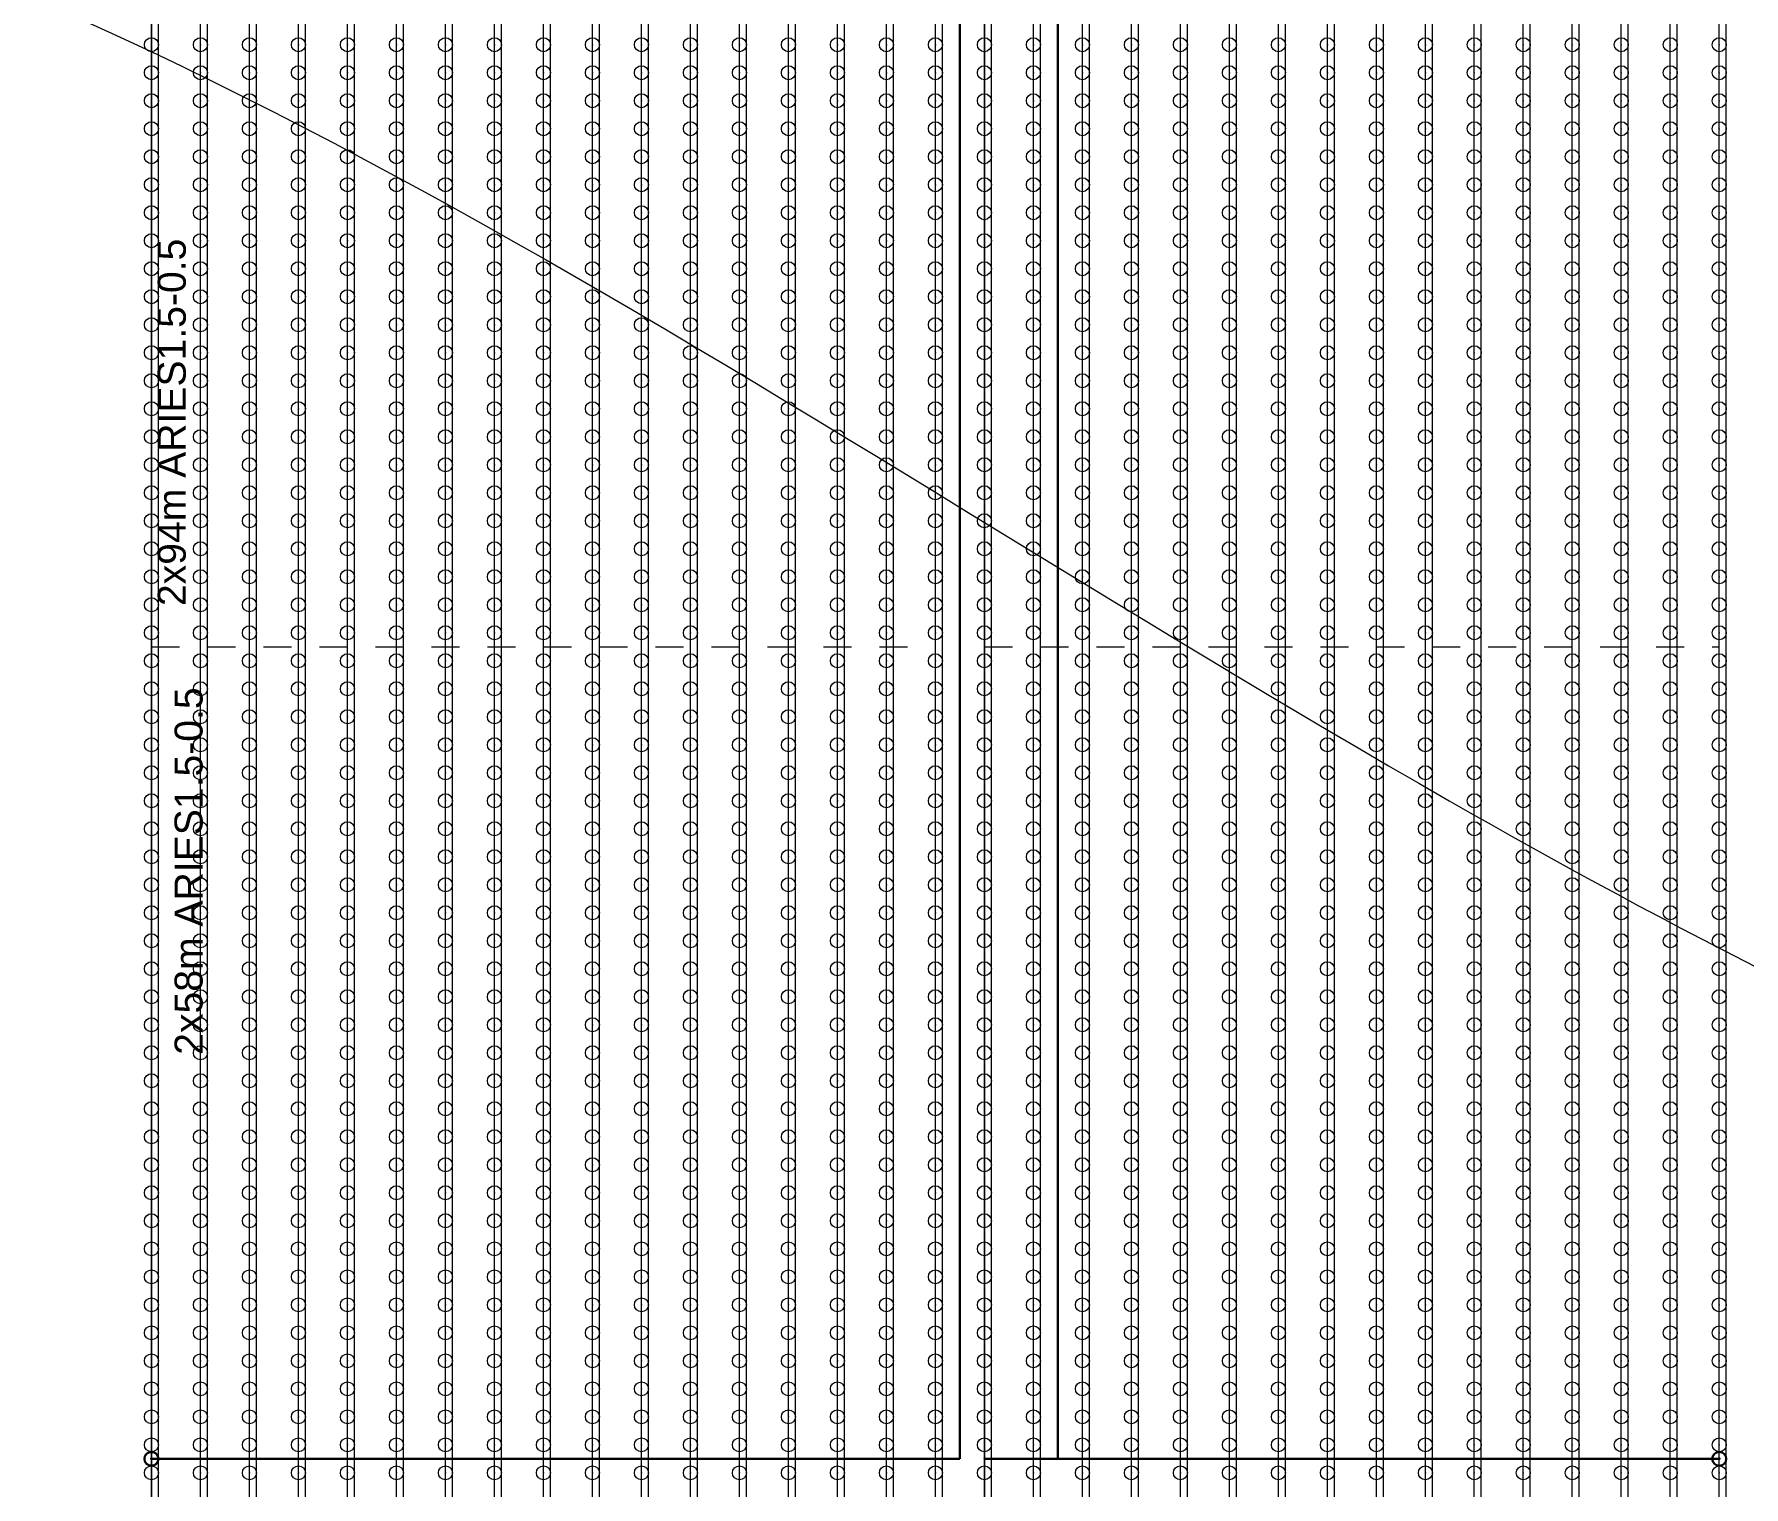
# Model space of a CAD drawing. Extents: x -405 to 744, y -1220 to 687.
# Drawn here: x 278.9 to 401.1, y -189 to -85.3 of the extents above; entities that cross this region are included whole.
import ezdxf

# ---------------------------------------------------------------- set-up
doc = ezdxf.new("R2010")
doc.units = 0
doc.header["$PDMODE"] = 32
doc.header["$PDSIZE"] = 1
doc.linetypes.add('Limite', pattern=[4, 2, -2])
doc.layers.get('0').update_dxf_attribs({"linetype": 'CONTINUOUS', "lineweight": 9})
doc.layers.get('Defpoints').update_dxf_attribs({"linetype": 'CONTINUOUS'})
for name, color, linetype, lineweight in [('Curvas', 8, 'CONTINUOUS', 9), ('Estacas-uva', 8, 'CONTINUOUS', 15), ('Limite', 7, 'Limite', 9), ('Limite de Válvulas', 7, 'CONTINUOUS', 9), ('LP050-PN040', 4, 'CONTINUOUS', 30), ('LP075-PN040', 1, 'CONTINUOUS', 30), ('T-nº de emissor', 7, 'CONTINUOUS', 9), ('Tubo Gotejador', 72, 'CONTINUOUS', 9)]:
    doc.layers.add(name, color=color, linetype=linetype, lineweight=lineweight)
doc.layers.add('Final de Ramal 50', color=4, linetype='CONTINUOUS', lineweight=30, plot=False)
doc.styles.add('TEXTO EMISSOR', font='arial.ttf', dxfattribs={"height": 2})
doc.dimstyles.new('2xARIES1.5-0.5', dxfattribs={"dimscale": 0, "dimtxt": 3, "dimasz": 0.01, "dimexe": 0, "dimexo": 0, "dimgap": 1.5, "dimtad": 3, "dimjust": 1, "dimdec": 0, "dimzin": 12, "dimdsep": 46, "dimtxsty": 'TEXTO EMISSOR', "dimblk": 'NONE', "dimcen": 2.5, "dimse1": 1, "dimse2": 1, "dimsd1": 1, "dimsd2": 1, "dimclrd": 7, "dimclre": 7, "dimclrt": 256, "dimadec": 0, "dimazin": 0, "dimtfac": 1, "dimtdec": 0, "dimtmove": 0, "dimatfit": 3, "dimldrblk": 'OPEN', "dimfxl": 1, "dimtolj": 1, "dimtzin": 0, "dimarcsym": 0})

# ---------------------------------------------------------------- blocks, each defined once
blk = doc.blocks.new('*D163')
at = {"layer": 'Defpoints', "color": 0}
for p in [(287.3, -35), (291.3, -35), (287.3, -129)]:
    blk.add_point(p, dxfattribs=at)
at = {"layer": 'T-nº de emissor', "insert": (288.766, -112.976), "char_height": 2, "attachment_point": 5, "rotation": 90, "style": 'TEXTO EMISSOR'}
blk.add_mtext('\\A1;2x94m ARIES1.5-0.5', dxfattribs=at)
blk = doc.blocks.new('_None')
blk = doc.blocks.new('_OPEN')
at = {"color": 0, "linetype": 'ByBlock'}
for p, q in [((-1, 0), (0, 0)), ((0, 0), (-1, 0)), ((0, 0), (-1, 0))]:
    blk.add_line(p, q, dxfattribs=at)
blk = doc.blocks.new('*D164')
at = {"layer": 'Defpoints', "color": 0}
for p in [(287.3, -129), (287.3, -187), (292.5, -187)]:
    blk.add_point(p, dxfattribs=at)
at = {"layer": 'T-nº de emissor', "insert": (289.966, -145.024), "char_height": 2, "attachment_point": 5, "rotation": 90, "style": 'TEXTO EMISSOR'}
blk.add_mtext('\\A1;2x58m ARIES1.5-0.5', dxfattribs=at)
blk = doc.blocks.new('*D165')
at = {"layer": 'Defpoints', "color": 0}
for p in [(292.13, -187), (292.13, -187), (292.13, -274)]:
    blk.add_point(p, dxfattribs=at)
at = {"layer": 'T-nº de emissor', "insert": (289.6, -257.98), "char_height": 2, "attachment_point": 5, "rotation": 90, "style": 'TEXTO EMISSOR'}
blk.add_mtext('\\A1;2x87m ARIES1.5-0.5', dxfattribs=at)

msp = doc.modelspace()

# ---------------------------------------------------------------- linework, layer by layer
at = {"layer": 'Curvas'}
for points in [[(-90, 210), (-90, 84), (-70, -41), (40, -156), (170, -226), (355, -256), (470, -316), (545, -321), (610, -326)], [(-60, 210), (-50, 20), (50, -60), (240, -70), (380, -140), (480, -180), (580, -180), (630, -170)]]:
    msp.add_spline(points, degree=3, dxfattribs=at)
at = {"layer": 'Estacas-uva'}
for p in [(287.3, -86), (290.8, -86), (294.3, -86), (297.8, -86), (301.3, -86), (304.8, -86), (308.3, -86), (311.8, -86), (315.3, -86), (318.8, -86), (322.3, -86), (325.8, -86), (329.3, -86), (332.8, -86), (336.3, -86), (339.8, -86), (343.3, -86), (346.8, -86), (350.3, -86), (353.8, -86), (357.3, -86), (360.8, -86), (364.3, -86), (367.8, -86), (371.3, -86), (374.8, -86), (378.3, -86), (381.8, -86), (385.3, -86), (388.8, -86), (392.3, -86), (395.8, -86), (399.3, -86), (287.3, -88), (290.8, -88), (294.3, -88), (297.8, -88), (301.3, -88), (304.8, -88), (308.3, -88), (311.8, -88), (315.3, -88), (318.8, -88), (322.3, -88), (325.8, -88), (329.3, -88), (332.8, -88), (336.3, -88), (339.8, -88), (343.3, -88), (346.8, -88), (350.3, -88), (353.8, -88), (357.3, -88), (360.8, -88), (364.3, -88), (367.8, -88), (371.3, -88), (374.8, -88), (378.3, -88), (381.8, -88), (385.3, -88), (388.8, -88), (392.3, -88), (395.8, -88), (399.3, -88), (287.3, -90), (290.8, -90), (294.3, -90), (297.8, -90), (301.3, -90), (304.8, -90), (308.3, -90), (311.8, -90), (315.3, -90), (318.8, -90), (322.3, -90), (325.8, -90), (329.3, -90), (332.8, -90), (336.3, -90), (339.8, -90), (343.3, -90), (346.8, -90), (350.3, -90), (353.8, -90), (357.3, -90), (360.8, -90), (364.3, -90), (367.8, -90), (371.3, -90), (374.8, -90), (378.3, -90), (381.8, -90), (385.3, -90), (388.8, -90), (392.3, -90), (395.8, -90), (399.3, -90), (287.3, -92), (290.8, -92), (294.3, -92), (297.8, -92), (301.3, -92), (304.8, -92), (308.3, -92), (311.8, -92), (315.3, -92), (318.8, -92), (322.3, -92), (325.8, -92), (329.3, -92), (332.8, -92), (336.3, -92), (339.8, -92), (343.3, -92), (346.8, -92), (350.3, -92), (353.8, -92), (357.3, -92), (360.8, -92), (364.3, -92), (367.8, -92), (371.3, -92), (374.8, -92), (378.3, -92), (381.8, -92), (385.3, -92), (388.8, -92), (392.3, -92), (395.8, -92), (399.3, -92), (287.3, -94), (290.8, -94), (294.3, -94), (297.8, -94), (301.3, -94), (304.8, -94), (308.3, -94), (311.8, -94), (315.3, -94), (318.8, -94), (322.3, -94), (325.8, -94), (329.3, -94), (332.8, -94), (336.3, -94), (339.8, -94), (343.3, -94), (346.8, -94), (350.3, -94), (353.8, -94), (357.3, -94), (360.8, -94), (364.3, -94), (367.8, -94), (371.3, -94), (374.8, -94), (378.3, -94), (381.8, -94), (385.3, -94), (388.8, -94), (392.3, -94), (395.8, -94), (399.3, -94), (287.3, -96), (290.8, -96), (294.3, -96), (297.8, -96), (301.3, -96), (304.8, -96), (308.3, -96), (311.8, -96), (315.3, -96), (318.8, -96), (322.3, -96), (325.8, -96), (329.3, -96), (332.8, -96), (336.3, -96), (339.8, -96), (343.3, -96), (346.8, -96), (350.3, -96), (353.8, -96), (357.3, -96), (360.8, -96), (364.3, -96), (367.8, -96), (371.3, -96), (374.8, -96), (378.3, -96), (381.8, -96), (385.3, -96), (388.8, -96), (392.3, -96), (395.8, -96), (399.3, -96), (287.3, -98), (290.8, -98), (294.3, -98), (297.8, -98), (301.3, -98), (304.8, -98), (308.3, -98), (311.8, -98), (315.3, -98), (318.8, -98), (322.3, -98), (325.8, -98), (329.3, -98), (332.8, -98), (336.3, -98), (339.8, -98), (343.3, -98), (346.8, -98), (350.3, -98), (353.8, -98), (357.3, -98), (360.8, -98), (364.3, -98), (367.8, -98), (371.3, -98), (374.8, -98), (378.3, -98), (381.8, -98), (385.3, -98), (388.8, -98), (392.3, -98), (395.8, -98), (399.3, -98), (287.3, -100), (290.8, -100), (294.3, -100), (297.8, -100), (301.3, -100), (304.8, -100), (308.3, -100), (311.8, -100), (315.3, -100), (318.8, -100), (322.3, -100), (325.8, -100), (329.3, -100), (332.8, -100), (336.3, -100), (339.8, -100), (343.3, -100), (346.8, -100), (350.3, -100), (353.8, -100), (357.3, -100), (360.8, -100), (364.3, -100), (367.8, -100), (371.3, -100), (374.8, -100), (378.3, -100), (381.8, -100), (385.3, -100), (388.8, -100), (392.3, -100), (395.8, -100), (399.3, -100), (287.3, -102), (290.8, -102), (294.3, -102), (297.8, -102), (301.3, -102), (304.8, -102), (308.3, -102), (311.8, -102), (315.3, -102), (318.8, -102), (322.3, -102), (325.8, -102), (329.3, -102), (332.8, -102), (336.3, -102), (339.8, -102), (343.3, -102), (346.8, -102), (350.3, -102), (353.8, -102), (357.3, -102), (360.8, -102), (364.3, -102), (367.8, -102), (371.3, -102), (374.8, -102), (378.3, -102), (381.8, -102), (385.3, -102), (388.8, -102), (392.3, -102), (395.8, -102), (399.3, -102), (287.3, -104), (290.8, -104), (294.3, -104), (297.8, -104), (301.3, -104), (304.8, -104), (308.3, -104), (311.8, -104), (315.3, -104), (318.8, -104), (322.3, -104), (325.8, -104), (329.3, -104), (332.8, -104), (336.3, -104), (339.8, -104), (343.3, -104), (346.8, -104), (350.3, -104), (353.8, -104), (357.3, -104), (360.8, -104), (364.3, -104), (367.8, -104), (371.3, -104), (374.8, -104), (378.3, -104), (381.8, -104), (385.3, -104), (388.8, -104), (392.3, -104), (395.8, -104), (399.3, -104), (287.3, -106), (290.8, -106), (294.3, -106), (297.8, -106), (301.3, -106), (304.8, -106), (308.3, -106), (311.8, -106), (315.3, -106), (318.8, -106), (322.3, -106), (325.8, -106), (329.3, -106), (332.8, -106), (336.3, -106), (339.8, -106), (343.3, -106), (346.8, -106), (350.3, -106), (353.8, -106), (357.3, -106), (360.8, -106), (364.3, -106), (367.8, -106), (371.3, -106), (374.8, -106), (378.3, -106), (381.8, -106), (385.3, -106), (388.8, -106), (392.3, -106), (395.8, -106), (399.3, -106), (287.3, -108), (290.8, -108), (294.3, -108), (297.8, -108), (301.3, -108), (304.8, -108), (308.3, -108), (311.8, -108), (315.3, -108), (318.8, -108), (322.3, -108), (325.8, -108), (329.3, -108), (332.8, -108), (336.3, -108), (339.8, -108), (343.3, -108), (346.8, -108), (350.3, -108), (353.8, -108), (357.3, -108), (360.8, -108), (364.3, -108), (367.8, -108), (371.3, -108), (374.8, -108), (378.3, -108), (381.8, -108), (385.3, -108), (388.8, -108), (392.3, -108), (395.8, -108), (399.3, -108), (287.3, -110), (290.8, -110), (294.3, -110), (297.8, -110), (301.3, -110), (304.8, -110), (308.3, -110), (311.8, -110), (315.3, -110), (318.8, -110), (322.3, -110), (325.8, -110), (329.3, -110), (332.8, -110), (336.3, -110), (339.8, -110), (343.3, -110), (346.8, -110), (350.3, -110), (353.8, -110), (357.3, -110), (360.8, -110), (364.3, -110), (367.8, -110), (371.3, -110), (374.8, -110), (378.3, -110), (381.8, -110), (385.3, -110), (388.8, -110), (392.3, -110), (395.8, -110), (399.3, -110), (287.3, -112), (290.8, -112), (294.3, -112), (297.8, -112), (301.3, -112), (304.8, -112), (308.3, -112), (311.8, -112), (315.3, -112), (318.8, -112), (322.3, -112), (325.8, -112), (329.3, -112), (332.8, -112), (336.3, -112), (339.8, -112), (343.3, -112), (346.8, -112), (350.3, -112), (353.8, -112), (357.3, -112), (360.8, -112), (364.3, -112), (367.8, -112), (371.3, -112), (374.8, -112), (378.3, -112), (381.8, -112), (385.3, -112), (388.8, -112), (392.3, -112), (395.8, -112), (399.3, -112), (287.3, -114), (290.8, -114), (294.3, -114), (297.8, -114), (301.3, -114), (304.8, -114), (308.3, -114), (311.8, -114), (315.3, -114), (318.8, -114), (322.3, -114), (325.8, -114), (329.3, -114), (332.8, -114), (336.3, -114), (339.8, -114), (343.3, -114), (346.8, -114), (350.3, -114), (353.8, -114), (357.3, -114), (360.8, -114), (364.3, -114), (367.8, -114), (371.3, -114), (374.8, -114), (378.3, -114), (381.8, -114), (385.3, -114), (388.8, -114), (392.3, -114), (395.8, -114), (399.3, -114), (287.3, -116), (290.8, -116), (294.3, -116), (297.8, -116), (301.3, -116), (304.8, -116), (308.3, -116), (311.8, -116), (315.3, -116), (318.8, -116), (322.3, -116), (325.8, -116), (329.3, -116), (332.8, -116), (336.3, -116), (339.8, -116), (343.3, -116), (346.8, -116), (350.3, -116), (353.8, -116), (357.3, -116), (360.8, -116), (364.3, -116), (367.8, -116), (371.3, -116), (374.8, -116), (378.3, -116), (381.8, -116), (385.3, -116), (388.8, -116), (392.3, -116), (395.8, -116), (399.3, -116), (287.3, -118), (290.8, -118), (294.3, -118), (297.8, -118), (301.3, -118), (304.8, -118), (308.3, -118), (311.8, -118), (315.3, -118), (318.8, -118), (322.3, -118), (325.8, -118), (329.3, -118), (332.8, -118), (336.3, -118), (339.8, -118), (343.3, -118), (346.8, -118), (350.3, -118), (353.8, -118), (357.3, -118), (360.8, -118), (364.3, -118), (367.8, -118), (371.3, -118), (374.8, -118), (378.3, -118), (381.8, -118), (385.3, -118), (388.8, -118), (392.3, -118), (395.8, -118), (399.3, -118), (287.3, -120), (290.8, -120), (294.3, -120), (297.8, -120), (301.3, -120), (304.8, -120), (308.3, -120), (311.8, -120), (315.3, -120), (318.8, -120), (322.3, -120), (325.8, -120), (329.3, -120), (332.8, -120), (336.3, -120), (339.8, -120), (343.3, -120), (346.8, -120), (350.3, -120), (353.8, -120), (357.3, -120), (360.8, -120), (364.3, -120), (367.8, -120), (371.3, -120), (374.8, -120), (378.3, -120), (381.8, -120), (385.3, -120), (388.8, -120), (392.3, -120), (395.8, -120), (399.3, -120), (287.3, -122), (290.8, -122), (294.3, -122), (297.8, -122), (301.3, -122), (304.8, -122), (308.3, -122), (311.8, -122), (315.3, -122), (318.8, -122), (322.3, -122), (325.8, -122), (329.3, -122), (332.8, -122), (336.3, -122), (339.8, -122), (343.3, -122), (346.8, -122), (350.3, -122), (353.8, -122), (357.3, -122), (360.8, -122), (364.3, -122), (367.8, -122), (371.3, -122), (374.8, -122), (378.3, -122), (381.8, -122), (385.3, -122), (388.8, -122), (392.3, -122), (395.8, -122), (399.3, -122), (287.3, -124), (290.8, -124), (294.3, -124), (297.8, -124), (301.3, -124), (304.8, -124), (308.3, -124), (311.8, -124), (315.3, -124), (318.8, -124), (322.3, -124), (325.8, -124), (329.3, -124), (332.8, -124), (336.3, -124), (339.8, -124), (343.3, -124), (346.8, -124), (350.3, -124), (353.8, -124), (357.3, -124), (360.8, -124), (364.3, -124), (367.8, -124), (371.3, -124), (374.8, -124), (378.3, -124), (381.8, -124), (385.3, -124), (388.8, -124), (392.3, -124), (395.8, -124), (399.3, -124), (287.3, -126), (290.8, -126), (294.3, -126), (297.8, -126), (301.3, -126), (304.8, -126), (308.3, -126), (311.8, -126), (315.3, -126), (318.8, -126), (322.3, -126), (325.8, -126), (329.3, -126), (332.8, -126), (336.3, -126), (339.8, -126), (343.3, -126), (346.8, -126), (350.3, -126), (353.8, -126), (357.3, -126), (360.8, -126), (364.3, -126), (367.8, -126), (371.3, -126), (374.8, -126), (378.3, -126), (381.8, -126), (385.3, -126), (388.8, -126), (392.3, -126), (395.8, -126), (399.3, -126), (287.3, -128), (290.8, -128), (294.3, -128), (297.8, -128), (301.3, -128), (304.8, -128), (308.3, -128), (311.8, -128), (315.3, -128), (318.8, -128), (322.3, -128), (325.8, -128), (329.3, -128), (332.8, -128), (336.3, -128), (339.8, -128), (343.3, -128), (346.8, -128), (350.3, -128), (353.8, -128), (357.3, -128), (360.8, -128), (364.3, -128), (367.8, -128), (371.3, -128), (374.8, -128), (378.3, -128), (381.8, -128), (385.3, -128), (388.8, -128), (392.3, -128), (395.8, -128), (399.3, -128), (287.3, -130), (290.8, -130), (294.3, -130), (297.8, -130), (301.3, -130), (304.8, -130), (308.3, -130), (311.8, -130), (315.3, -130), (318.8, -130), (322.3, -130), (325.8, -130), (329.3, -130), (332.8, -130), (336.3, -130), (339.8, -130), (343.3, -130), (346.8, -130), (350.3, -130), (353.8, -130), (357.3, -130), (360.8, -130), (364.3, -130), (367.8, -130), (371.3, -130), (374.8, -130), (378.3, -130), (381.8, -130), (385.3, -130), (388.8, -130), (392.3, -130), (395.8, -130), (399.3, -130), (287.3, -132), (290.8, -132), (294.3, -132), (297.8, -132), (301.3, -132), (304.8, -132), (308.3, -132), (311.8, -132), (315.3, -132), (318.8, -132), (322.3, -132), (325.8, -132), (329.3, -132), (332.8, -132), (336.3, -132), (339.8, -132), (343.3, -132), (346.8, -132), (350.3, -132), (353.8, -132), (357.3, -132), (360.8, -132), (364.3, -132), (367.8, -132), (371.3, -132), (374.8, -132), (378.3, -132), (381.8, -132), (385.3, -132), (388.8, -132), (392.3, -132), (395.8, -132), (399.3, -132), (287.3, -134), (290.8, -134), (294.3, -134), (297.8, -134), (301.3, -134), (304.8, -134), (308.3, -134), (311.8, -134), (315.3, -134), (318.8, -134), (322.3, -134), (325.8, -134), (329.3, -134), (332.8, -134), (336.3, -134), (339.8, -134), (343.3, -134), (346.8, -134), (350.3, -134), (353.8, -134), (357.3, -134), (360.8, -134), (364.3, -134), (367.8, -134), (371.3, -134), (374.8, -134), (378.3, -134), (381.8, -134), (385.3, -134), (388.8, -134), (392.3, -134), (395.8, -134), (399.3, -134), (287.3, -136), (290.8, -136), (294.3, -136), (297.8, -136), (301.3, -136), (304.8, -136), (308.3, -136), (311.8, -136), (315.3, -136), (318.8, -136), (322.3, -136), (325.8, -136), (329.3, -136), (332.8, -136), (336.3, -136), (339.8, -136), (343.3, -136), (346.8, -136), (350.3, -136), (353.8, -136), (357.3, -136), (360.8, -136), (364.3, -136), (367.8, -136), (371.3, -136), (374.8, -136), (378.3, -136), (381.8, -136), (385.3, -136), (388.8, -136), (392.3, -136), (395.8, -136), (399.3, -136), (287.3, -138), (290.8, -138), (294.3, -138), (297.8, -138), (301.3, -138), (304.8, -138), (308.3, -138), (311.8, -138), (315.3, -138), (318.8, -138), (322.3, -138), (325.8, -138), (329.3, -138), (332.8, -138), (336.3, -138), (339.8, -138), (343.3, -138), (346.8, -138), (350.3, -138), (353.8, -138), (357.3, -138), (360.8, -138), (364.3, -138), (367.8, -138), (371.3, -138), (374.8, -138), (378.3, -138), (381.8, -138), (385.3, -138), (388.8, -138), (392.3, -138), (395.8, -138), (399.3, -138), (287.3, -140), (290.8, -140), (294.3, -140), (297.8, -140), (301.3, -140), (304.8, -140), (308.3, -140), (311.8, -140), (315.3, -140), (318.8, -140), (322.3, -140), (325.8, -140), (329.3, -140), (332.8, -140), (336.3, -140), (339.8, -140), (343.3, -140), (346.8, -140), (350.3, -140), (353.8, -140), (357.3, -140), (360.8, -140), (364.3, -140), (367.8, -140), (371.3, -140), (374.8, -140), (378.3, -140), (381.8, -140), (385.3, -140), (388.8, -140), (392.3, -140), (395.8, -140), (399.3, -140), (287.3, -142), (290.8, -142), (294.3, -142), (297.8, -142), (301.3, -142), (304.8, -142), (308.3, -142), (311.8, -142), (315.3, -142), (318.8, -142), (322.3, -142), (325.8, -142), (329.3, -142), (332.8, -142), (336.3, -142), (339.8, -142), (343.3, -142), (346.8, -142), (350.3, -142), (353.8, -142), (357.3, -142), (360.8, -142), (364.3, -142), (367.8, -142), (371.3, -142), (374.8, -142), (378.3, -142), (381.8, -142), (385.3, -142), (388.8, -142), (392.3, -142), (395.8, -142), (399.3, -142), (287.3, -144), (290.8, -144), (294.3, -144), (297.8, -144), (301.3, -144), (304.8, -144), (308.3, -144), (311.8, -144), (315.3, -144), (318.8, -144), (322.3, -144), (325.8, -144), (329.3, -144), (332.8, -144), (336.3, -144), (339.8, -144), (343.3, -144), (346.8, -144), (350.3, -144), (353.8, -144), (357.3, -144), (360.8, -144), (364.3, -144), (367.8, -144), (371.3, -144), (374.8, -144), (378.3, -144), (381.8, -144), (385.3, -144), (388.8, -144), (392.3, -144), (395.8, -144), (399.3, -144), (287.3, -146), (290.8, -146), (294.3, -146), (297.8, -146), (301.3, -146), (304.8, -146), (308.3, -146), (311.8, -146), (315.3, -146), (318.8, -146), (322.3, -146), (325.8, -146), (329.3, -146), (332.8, -146), (336.3, -146), (339.8, -146), (343.3, -146), (346.8, -146), (350.3, -146), (353.8, -146), (357.3, -146), (360.8, -146), (364.3, -146), (367.8, -146), (371.3, -146), (374.8, -146), (378.3, -146), (381.8, -146), (385.3, -146), (388.8, -146), (392.3, -146), (395.8, -146), (399.3, -146), (287.3, -148), (290.8, -148), (294.3, -148), (297.8, -148), (301.3, -148), (304.8, -148), (308.3, -148), (311.8, -148), (315.3, -148), (318.8, -148), (322.3, -148), (325.8, -148), (329.3, -148), (332.8, -148), (336.3, -148), (339.8, -148), (343.3, -148), (346.8, -148), (350.3, -148), (353.8, -148), (357.3, -148), (360.8, -148), (364.3, -148), (367.8, -148), (371.3, -148), (374.8, -148), (378.3, -148), (381.8, -148), (385.3, -148), (388.8, -148), (392.3, -148), (395.8, -148), (399.3, -148), (287.3, -150), (290.8, -150), (294.3, -150), (297.8, -150), (301.3, -150), (304.8, -150), (308.3, -150), (311.8, -150), (315.3, -150), (318.8, -150), (322.3, -150), (325.8, -150), (329.3, -150), (332.8, -150), (336.3, -150), (339.8, -150), (343.3, -150), (346.8, -150), (350.3, -150), (353.8, -150), (357.3, -150), (360.8, -150), (364.3, -150), (367.8, -150), (371.3, -150), (374.8, -150), (378.3, -150), (381.8, -150), (385.3, -150), (388.8, -150), (392.3, -150), (395.8, -150), (399.3, -150), (287.3, -152), (290.8, -152), (294.3, -152), (297.8, -152), (301.3, -152), (304.8, -152), (308.3, -152), (311.8, -152), (315.3, -152), (318.8, -152), (322.3, -152), (325.8, -152), (329.3, -152), (332.8, -152), (336.3, -152), (339.8, -152), (343.3, -152), (346.8, -152), (350.3, -152), (353.8, -152), (357.3, -152), (360.8, -152), (364.3, -152), (367.8, -152), (371.3, -152), (374.8, -152), (378.3, -152), (381.8, -152), (385.3, -152), (388.8, -152), (392.3, -152), (395.8, -152), (399.3, -152), (287.3, -154), (290.8, -154), (294.3, -154), (297.8, -154), (301.3, -154), (304.8, -154), (308.3, -154), (311.8, -154), (315.3, -154), (318.8, -154), (322.3, -154), (325.8, -154), (329.3, -154), (332.8, -154), (336.3, -154), (339.8, -154), (343.3, -154), (346.8, -154), (350.3, -154), (353.8, -154), (357.3, -154), (360.8, -154), (364.3, -154), (367.8, -154), (371.3, -154), (374.8, -154), (378.3, -154), (381.8, -154), (385.3, -154), (388.8, -154), (392.3, -154), (395.8, -154), (399.3, -154), (287.3, -156), (290.8, -156), (294.3, -156), (297.8, -156), (301.3, -156), (304.8, -156), (308.3, -156), (311.8, -156), (315.3, -156), (318.8, -156), (322.3, -156), (325.8, -156), (329.3, -156), (332.8, -156), (336.3, -156), (339.8, -156), (343.3, -156), (346.8, -156), (350.3, -156), (353.8, -156), (357.3, -156), (360.8, -156), (364.3, -156), (367.8, -156), (371.3, -156), (374.8, -156), (378.3, -156), (381.8, -156), (385.3, -156), (388.8, -156), (392.3, -156), (395.8, -156), (399.3, -156), (287.3, -158), (290.8, -158), (294.3, -158), (297.8, -158), (301.3, -158), (304.8, -158), (308.3, -158), (311.8, -158), (315.3, -158), (318.8, -158), (322.3, -158), (325.8, -158), (329.3, -158), (332.8, -158), (336.3, -158), (339.8, -158), (343.3, -158), (346.8, -158), (350.3, -158), (353.8, -158), (357.3, -158), (360.8, -158), (364.3, -158), (367.8, -158), (371.3, -158), (374.8, -158), (378.3, -158), (381.8, -158), (385.3, -158), (388.8, -158), (392.3, -158), (395.8, -158), (399.3, -158), (287.3, -160), (290.8, -160), (294.3, -160), (297.8, -160), (301.3, -160), (304.8, -160), (308.3, -160), (311.8, -160), (315.3, -160), (318.8, -160), (322.3, -160), (325.8, -160), (329.3, -160), (332.8, -160), (336.3, -160), (339.8, -160), (343.3, -160), (346.8, -160), (350.3, -160), (353.8, -160), (357.3, -160), (360.8, -160), (364.3, -160), (367.8, -160), (371.3, -160), (374.8, -160), (378.3, -160), (381.8, -160), (385.3, -160), (388.8, -160), (392.3, -160), (395.8, -160), (399.3, -160), (287.3, -162), (290.8, -162), (294.3, -162), (297.8, -162), (301.3, -162), (304.8, -162), (308.3, -162), (311.8, -162), (315.3, -162), (318.8, -162), (322.3, -162), (325.8, -162), (329.3, -162), (332.8, -162), (336.3, -162), (339.8, -162), (343.3, -162), (346.8, -162), (350.3, -162), (353.8, -162), (357.3, -162), (360.8, -162), (364.3, -162), (367.8, -162), (371.3, -162), (374.8, -162), (378.3, -162), (381.8, -162), (385.3, -162), (388.8, -162), (392.3, -162), (395.8, -162), (399.3, -162), (287.3, -164), (290.8, -164), (294.3, -164), (297.8, -164), (301.3, -164), (304.8, -164), (308.3, -164), (311.8, -164), (315.3, -164), (318.8, -164), (322.3, -164), (325.8, -164), (329.3, -164), (332.8, -164), (336.3, -164), (339.8, -164), (343.3, -164), (346.8, -164), (350.3, -164), (353.8, -164), (357.3, -164), (360.8, -164), (364.3, -164), (367.8, -164), (371.3, -164), (374.8, -164), (378.3, -164), (381.8, -164), (385.3, -164), (388.8, -164), (392.3, -164), (395.8, -164), (399.3, -164), (287.3, -166), (290.8, -166), (294.3, -166), (297.8, -166), (301.3, -166), (304.8, -166), (308.3, -166), (311.8, -166), (315.3, -166), (318.8, -166), (322.3, -166), (325.8, -166), (329.3, -166), (332.8, -166), (336.3, -166), (339.8, -166), (343.3, -166), (346.8, -166), (350.3, -166), (353.8, -166), (357.3, -166), (360.8, -166), (364.3, -166), (367.8, -166), (371.3, -166), (374.8, -166), (378.3, -166), (381.8, -166), (385.3, -166), (388.8, -166), (392.3, -166), (395.8, -166), (399.3, -166), (287.3, -168), (290.8, -168), (294.3, -168), (297.8, -168), (301.3, -168), (304.8, -168), (308.3, -168), (311.8, -168), (315.3, -168), (318.8, -168), (322.3, -168), (325.8, -168), (329.3, -168), (332.8, -168), (336.3, -168), (339.8, -168), (343.3, -168), (346.8, -168), (350.3, -168), (353.8, -168), (357.3, -168), (360.8, -168), (364.3, -168), (367.8, -168), (371.3, -168), (374.8, -168), (378.3, -168), (381.8, -168), (385.3, -168), (388.8, -168), (392.3, -168), (395.8, -168), (399.3, -168), (287.3, -170), (290.8, -170), (294.3, -170), (297.8, -170), (301.3, -170), (304.8, -170), (308.3, -170), (311.8, -170), (315.3, -170), (318.8, -170), (322.3, -170), (325.8, -170), (329.3, -170), (332.8, -170), (336.3, -170), (339.8, -170), (343.3, -170), (346.8, -170), (350.3, -170), (353.8, -170), (357.3, -170), (360.8, -170), (364.3, -170), (367.8, -170), (371.3, -170), (374.8, -170), (378.3, -170), (381.8, -170), (385.3, -170), (388.8, -170), (392.3, -170), (395.8, -170), (399.3, -170), (287.3, -172), (290.8, -172), (294.3, -172), (297.8, -172), (301.3, -172), (304.8, -172), (308.3, -172), (311.8, -172), (315.3, -172), (318.8, -172), (322.3, -172), (325.8, -172), (329.3, -172), (332.8, -172), (336.3, -172), (339.8, -172), (343.3, -172), (346.8, -172), (350.3, -172), (353.8, -172), (357.3, -172), (360.8, -172), (364.3, -172), (367.8, -172), (371.3, -172), (374.8, -172), (378.3, -172), (381.8, -172), (385.3, -172), (388.8, -172), (392.3, -172), (395.8, -172), (399.3, -172), (287.3, -174), (290.8, -174), (294.3, -174), (297.8, -174), (301.3, -174), (304.8, -174), (308.3, -174), (311.8, -174), (315.3, -174), (318.8, -174), (322.3, -174), (325.8, -174), (329.3, -174), (332.8, -174), (336.3, -174), (339.8, -174), (343.3, -174), (346.8, -174), (350.3, -174), (353.8, -174), (357.3, -174), (360.8, -174), (364.3, -174), (367.8, -174), (371.3, -174), (374.8, -174), (378.3, -174), (381.8, -174), (385.3, -174), (388.8, -174), (392.3, -174), (395.8, -174), (399.3, -174), (287.3, -176), (290.8, -176), (294.3, -176), (297.8, -176), (301.3, -176), (304.8, -176), (308.3, -176), (311.8, -176), (315.3, -176), (318.8, -176), (322.3, -176), (325.8, -176), (329.3, -176), (332.8, -176), (336.3, -176), (339.8, -176), (343.3, -176), (346.8, -176), (350.3, -176), (353.8, -176), (357.3, -176), (360.8, -176), (364.3, -176), (367.8, -176), (371.3, -176), (374.8, -176), (378.3, -176), (381.8, -176), (385.3, -176), (388.8, -176), (392.3, -176), (395.8, -176), (399.3, -176), (287.3, -178), (290.8, -178), (294.3, -178), (297.8, -178), (301.3, -178), (304.8, -178), (308.3, -178), (311.8, -178), (315.3, -178), (318.8, -178), (322.3, -178), (325.8, -178), (329.3, -178), (332.8, -178), (336.3, -178), (339.8, -178), (343.3, -178), (346.8, -178), (350.3, -178), (353.8, -178), (357.3, -178), (360.8, -178), (364.3, -178), (367.8, -178), (371.3, -178), (374.8, -178), (378.3, -178), (381.8, -178), (385.3, -178), (388.8, -178), (392.3, -178), (395.8, -178), (399.3, -178), (287.3, -180), (290.8, -180), (294.3, -180), (297.8, -180), (301.3, -180), (304.8, -180), (308.3, -180), (311.8, -180), (315.3, -180), (318.8, -180), (322.3, -180), (325.8, -180), (329.3, -180), (332.8, -180), (336.3, -180), (339.8, -180), (343.3, -180), (346.8, -180), (350.3, -180), (353.8, -180), (357.3, -180), (360.8, -180), (364.3, -180), (367.8, -180), (371.3, -180), (374.8, -180), (378.3, -180), (381.8, -180), (385.3, -180), (388.8, -180), (392.3, -180), (395.8, -180), (399.3, -180), (287.3, -182), (290.8, -182), (294.3, -182), (297.8, -182), (301.3, -182), (304.8, -182), (308.3, -182), (311.8, -182), (315.3, -182), (318.8, -182), (322.3, -182), (325.8, -182), (329.3, -182), (332.8, -182), (336.3, -182), (339.8, -182), (343.3, -182), (346.8, -182), (350.3, -182), (353.8, -182), (357.3, -182), (360.8, -182), (364.3, -182), (367.8, -182), (371.3, -182), (374.8, -182), (378.3, -182), (381.8, -182), (385.3, -182), (388.8, -182), (392.3, -182), (395.8, -182), (399.3, -182), (287.3, -184), (290.8, -184), (294.3, -184), (297.8, -184), (301.3, -184), (304.8, -184), (308.3, -184), (311.8, -184), (315.3, -184), (318.8, -184), (322.3, -184), (325.8, -184), (329.3, -184), (332.8, -184), (336.3, -184), (339.8, -184), (343.3, -184), (346.8, -184), (350.3, -184), (353.8, -184), (357.3, -184), (360.8, -184), (364.3, -184), (367.8, -184), (371.3, -184), (374.8, -184), (378.3, -184), (381.8, -184), (385.3, -184), (388.8, -184), (392.3, -184), (395.8, -184), (399.3, -184), (287.3, -186), (290.8, -186), (294.3, -186), (297.8, -186), (301.3, -186), (304.8, -186), (308.3, -186), (311.8, -186), (315.3, -186), (318.8, -186), (322.3, -186), (325.8, -186), (329.3, -186), (332.8, -186), (336.3, -186), (339.8, -186), (343.3, -186), (346.8, -186), (350.3, -186), (353.8, -186), (357.3, -186), (360.8, -186), (364.3, -186), (367.8, -186), (371.3, -186), (374.8, -186), (378.3, -186), (381.8, -186), (385.3, -186), (388.8, -186), (392.3, -186), (395.8, -186), (399.3, -186), (287.3, -188), (290.8, -188), (294.3, -188), (297.8, -188), (301.3, -188), (304.8, -188), (308.3, -188), (311.8, -188), (315.3, -188), (318.8, -188), (322.3, -188), (325.8, -188), (329.3, -188), (332.8, -188), (336.3, -188), (339.8, -188), (343.3, -188), (346.8, -188), (350.3, -188), (353.8, -188), (357.3, -188), (360.8, -188), (364.3, -188), (367.8, -188), (371.3, -188), (374.8, -188), (378.3, -188), (381.8, -188), (385.3, -188), (388.8, -188), (392.3, -188), (395.8, -188), (399.3, -188)]:
    msp.add_point(p, dxfattribs=at)
at = {"layer": 'Final de Ramal 50'}
for p in [(287.3, -187), (399.3, -187)]:
    msp.add_point(p, dxfattribs=at)
at = {"layer": 'Limite'}
for points in [[(287.3, -129), (343.3, -129)], [(346.8, -129), (399.3, -129)]]:
    msp.add_lwpolyline(points, dxfattribs=at)
at = {"layer": 'Limite de Válvulas'}
for points in [[(287.3, 16), (287.3, -274)], [(343.3, -274), (343.3, 16)], [(346.8, 16), (346.8, -274)], [(399.3, -274), (399.3, 16)], [(287.3, -35), (287.3, -129)], [(287.3, -129), (287.3, -187)], [(287.3, -187), (287.3, -274)]]:
    msp.add_lwpolyline(points, dxfattribs=at)
at = {"layer": 'LP050-PN040'}
for points in [[(287.3, -187), (333.05, -187)], [(351.05, -187), (399.3, -187)]]:
    msp.add_lwpolyline(points, dxfattribs=at)
at = {"layer": 'LP075-PN040'}
for points in [[(345.05, -35), (345.05, -187)], [(352.05, -35), (352.05, -187)], [(333.05, -187), (345.05, -187)], [(348.55, -187), (346.8, -187), (351.05, -187)]]:
    msp.add_lwpolyline(points, dxfattribs=at)
at = {"layer": 'Tubo Gotejador'}
for points in [[(287.3, -129), (287.3, -35)], [(287.8, -129), (287.8, -35)], [(290.8, -129), (290.8, -35)], [(291.3, -129), (291.3, -35)], [(294.3, -129), (294.3, -35)], [(294.8, -129), (294.8, -35)], [(297.8, -129), (297.8, -35)], [(298.3, -129), (298.3, -35)], [(301.3, -129), (301.3, -35)], [(301.8, -129), (301.8, -35)], [(304.8, -129), (304.8, -35)], [(305.3, -129), (305.3, -35)], [(308.3, -129), (308.3, -35)], [(308.8, -129), (308.8, -35)], [(311.8, -129), (311.8, -35)], [(312.3, -129), (312.3, -35)], [(315.3, -129), (315.3, -35)], [(315.8, -129), (315.8, -35)], [(318.8, -129), (318.8, -35)], [(319.3, -129), (319.3, -35)], [(322.3, -129), (322.3, -35)], [(322.8, -129), (322.8, -35)], [(325.8, -129), (325.8, -35)], [(326.3, -129), (326.3, -35)], [(329.3, -129), (329.3, -35)], [(329.8, -129), (329.8, -35)], [(332.8, -129), (332.8, -35)], [(333.3, -129), (333.3, -35)], [(336.3, -129), (336.3, -35)], [(336.8, -129), (336.8, -35)], [(339.8, -129), (339.8, -35)], [(340.3, -129), (340.3, -35)], [(343.3, -129), (343.3, -35)], [(343.8, -129), (343.8, -35)], [(346.8, -129), (346.8, -35)], [(347.3, -129), (347.3, -35)], [(350.3, -129), (350.3, -35)], [(350.8, -129), (350.8, -35)], [(353.8, -129), (353.8, -35)], [(354.3, -129), (354.3, -35)], [(357.3, -129), (357.3, -35)], [(357.8, -129), (357.8, -35)], [(360.8, -129), (360.8, -35)], [(361.3, -129), (361.3, -35)], [(364.3, -129), (364.3, -35)], [(364.8, -129), (364.8, -35)], [(367.8, -129), (367.8, -35)], [(368.3, -129), (368.3, -35)], [(371.3, -129), (371.3, -35)], [(371.8, -129), (371.8, -35)], [(374.8, -129), (374.8, -35)], [(375.3, -129), (375.3, -35)], [(378.3, -129), (378.3, -35)], [(378.8, -129), (378.8, -35)], [(381.8, -129), (381.8, -35)], [(382.3, -129), (382.3, -35)], [(385.3, -129), (385.3, -35)], [(385.8, -129), (385.8, -35)], [(388.8, -129), (388.8, -35)], [(389.3, -129), (389.3, -35)], [(392.3, -129), (392.3, -35)], [(392.8, -129), (392.8, -35)], [(395.8, -129), (395.8, -35)], [(396.3, -129), (396.3, -35)], [(399.3, -129), (399.3, -35)], [(399.8, -129), (399.8, -35)], [(287.3, -187), (287.3, -129)], [(287.8, -187), (287.8, -129)], [(290.8, -187), (290.8, -129)], [(291.3, -187), (291.3, -129)], [(294.3, -187), (294.3, -129)], [(294.8, -187), (294.8, -129)], [(297.8, -187), (297.8, -129)], [(298.3, -187), (298.3, -129)], [(301.3, -187), (301.3, -129)], [(301.8, -187), (301.8, -129)], [(304.8, -187), (304.8, -129)], [(305.3, -187), (305.3, -129)], [(308.3, -187), (308.3, -129)], [(308.8, -187), (308.8, -129)], [(311.8, -187), (311.8, -129)], [(312.3, -187), (312.3, -129)], [(315.3, -187), (315.3, -129)], [(315.8, -187), (315.8, -129)], [(318.8, -187), (318.8, -129)], [(319.3, -187), (319.3, -129)], [(322.3, -187), (322.3, -129)], [(322.8, -187), (322.8, -129)], [(325.8, -187), (325.8, -129)], [(326.3, -187), (326.3, -129)], [(329.3, -187), (329.3, -129)], [(329.8, -187), (329.8, -129)], [(332.8, -187), (332.8, -129)], [(333.3, -187), (333.3, -129)], [(336.3, -187), (336.3, -129)], [(336.8, -187), (336.8, -129)], [(339.8, -187), (339.8, -129)], [(340.3, -187), (340.3, -129)], [(343.3, -187), (343.3, -129)], [(343.8, -187), (343.8, -129)], [(346.8, -187), (346.8, -129)], [(347.3, -187), (347.3, -129)], [(350.3, -187), (350.3, -129)], [(350.8, -187), (350.8, -129)], [(353.8, -187), (353.8, -129)], [(354.3, -187), (354.3, -129)], [(357.3, -187), (357.3, -129)], [(357.8, -187), (357.8, -129)], [(360.8, -187), (360.8, -129)], [(361.3, -187), (361.3, -129)], [(364.3, -187), (364.3, -129)], [(364.8, -187), (364.8, -129)], [(367.8, -187), (367.8, -129)], [(368.3, -187), (368.3, -129)], [(371.3, -187), (371.3, -129)], [(371.8, -187), (371.8, -129)], [(374.8, -187), (374.8, -129)], [(375.3, -187), (375.3, -129)], [(378.3, -187), (378.3, -129)], [(378.8, -187), (378.8, -129)], [(381.8, -187), (381.8, -129)], [(382.3, -187), (382.3, -129)], [(385.3, -187), (385.3, -129)], [(385.8, -187), (385.8, -129)], [(388.8, -187), (388.8, -129)], [(389.3, -187), (389.3, -129)], [(392.3, -187), (392.3, -129)], [(392.8, -187), (392.8, -129)], [(395.8, -187), (395.8, -129)], [(396.3, -187), (396.3, -129)], [(399.3, -187), (399.3, -129)], [(399.8, -187), (399.8, -129)], [(287.3, -274), (287.3, -187)], [(287.8, -274), (287.8, -187)], [(290.8, -274), (290.8, -187)], [(291.3, -274), (291.3, -187)], [(294.3, -274), (294.3, -187)], [(294.8, -274), (294.8, -187)], [(297.8, -274), (297.8, -187)], [(298.3, -274), (298.3, -187)], [(301.3, -274), (301.3, -187)], [(301.8, -274), (301.8, -187)], [(304.8, -274), (304.8, -187)], [(305.3, -274), (305.3, -187)], [(308.3, -274), (308.3, -187)], [(308.8, -274), (308.8, -187)], [(311.8, -274), (311.8, -187)], [(312.3, -274), (312.3, -187)], [(315.3, -274), (315.3, -187)], [(315.8, -274), (315.8, -187)], [(318.8, -274), (318.8, -187)], [(319.3, -274), (319.3, -187)], [(322.3, -274), (322.3, -187)], [(322.8, -274), (322.8, -187)], [(325.8, -274), (325.8, -187)], [(326.3, -274), (326.3, -187)], [(329.3, -274), (329.3, -187)], [(329.8, -274), (329.8, -187)], [(332.8, -274), (332.8, -187)], [(333.3, -274), (333.3, -187)], [(336.3, -274), (336.3, -187)], [(336.8, -274), (336.8, -187)], [(339.8, -274), (339.8, -187)], [(340.3, -274), (340.3, -187)], [(343.3, -274), (343.3, -187)], [(343.8, -274), (343.8, -187)], [(346.8, -274), (346.8, -187)], [(347.3, -274), (347.3, -187)], [(350.3, -274), (350.3, -187)], [(350.8, -274), (350.8, -187)], [(353.8, -274), (353.8, -187)], [(354.3, -274), (354.3, -187)], [(357.3, -274), (357.3, -187)], [(357.8, -274), (357.8, -187)], [(360.8, -274), (360.8, -187)], [(361.3, -274), (361.3, -187)], [(364.3, -274), (364.3, -187)], [(364.8, -274), (364.8, -187)], [(367.8, -274), (367.8, -187)], [(368.3, -274), (368.3, -187)], [(371.3, -274), (371.3, -187)], [(371.8, -274), (371.8, -187)], [(374.8, -274), (374.8, -187)], [(375.3, -274), (375.3, -187)], [(378.3, -274), (378.3, -187)], [(378.8, -274), (378.8, -187)], [(381.8, -274), (381.8, -187)], [(382.3, -274), (382.3, -187)], [(385.3, -274), (385.3, -187)], [(385.8, -274), (385.8, -187)], [(388.8, -274), (388.8, -187)], [(389.3, -274), (389.3, -187)], [(392.3, -274), (392.3, -187)], [(392.8, -274), (392.8, -187)], [(395.8, -274), (395.8, -187)], [(396.3, -274), (396.3, -187)], [(399.3, -274), (399.3, -187)], [(399.8, -274), (399.8, -187)]]:
    msp.add_lwpolyline(points, dxfattribs=at)

# ---------------------------------------------------------------- dimensions: what is measured, and where the dimension line sits
at = {"layer": 'T-nº de emissor'}
for p1, p2, distance, picture, middle in [((287.3, -129), (287.3, -35), -4, '*D163', (288.77, -112.98)), ((287.3, -129), (287.3, -187), 5.2, '*D164', (289.97, -145.02)), ((292.13, -274), (292.13, -187), 0, '*D165', (289.6, -257.98))]:
    dim = msp.add_aligned_dim(p1=p1, p2=p2, distance=distance, dimstyle='2xARIES1.5-0.5', override={"dimscale": 1, "dimpost": '2x<>m ARIES1.5-0.5'}, dxfattribs=at)
    dim.commit()
    dim.dimension.update_dxf_attribs({"geometry": picture, "text_midpoint": middle})

doc.saveas('drawing.dxf')
